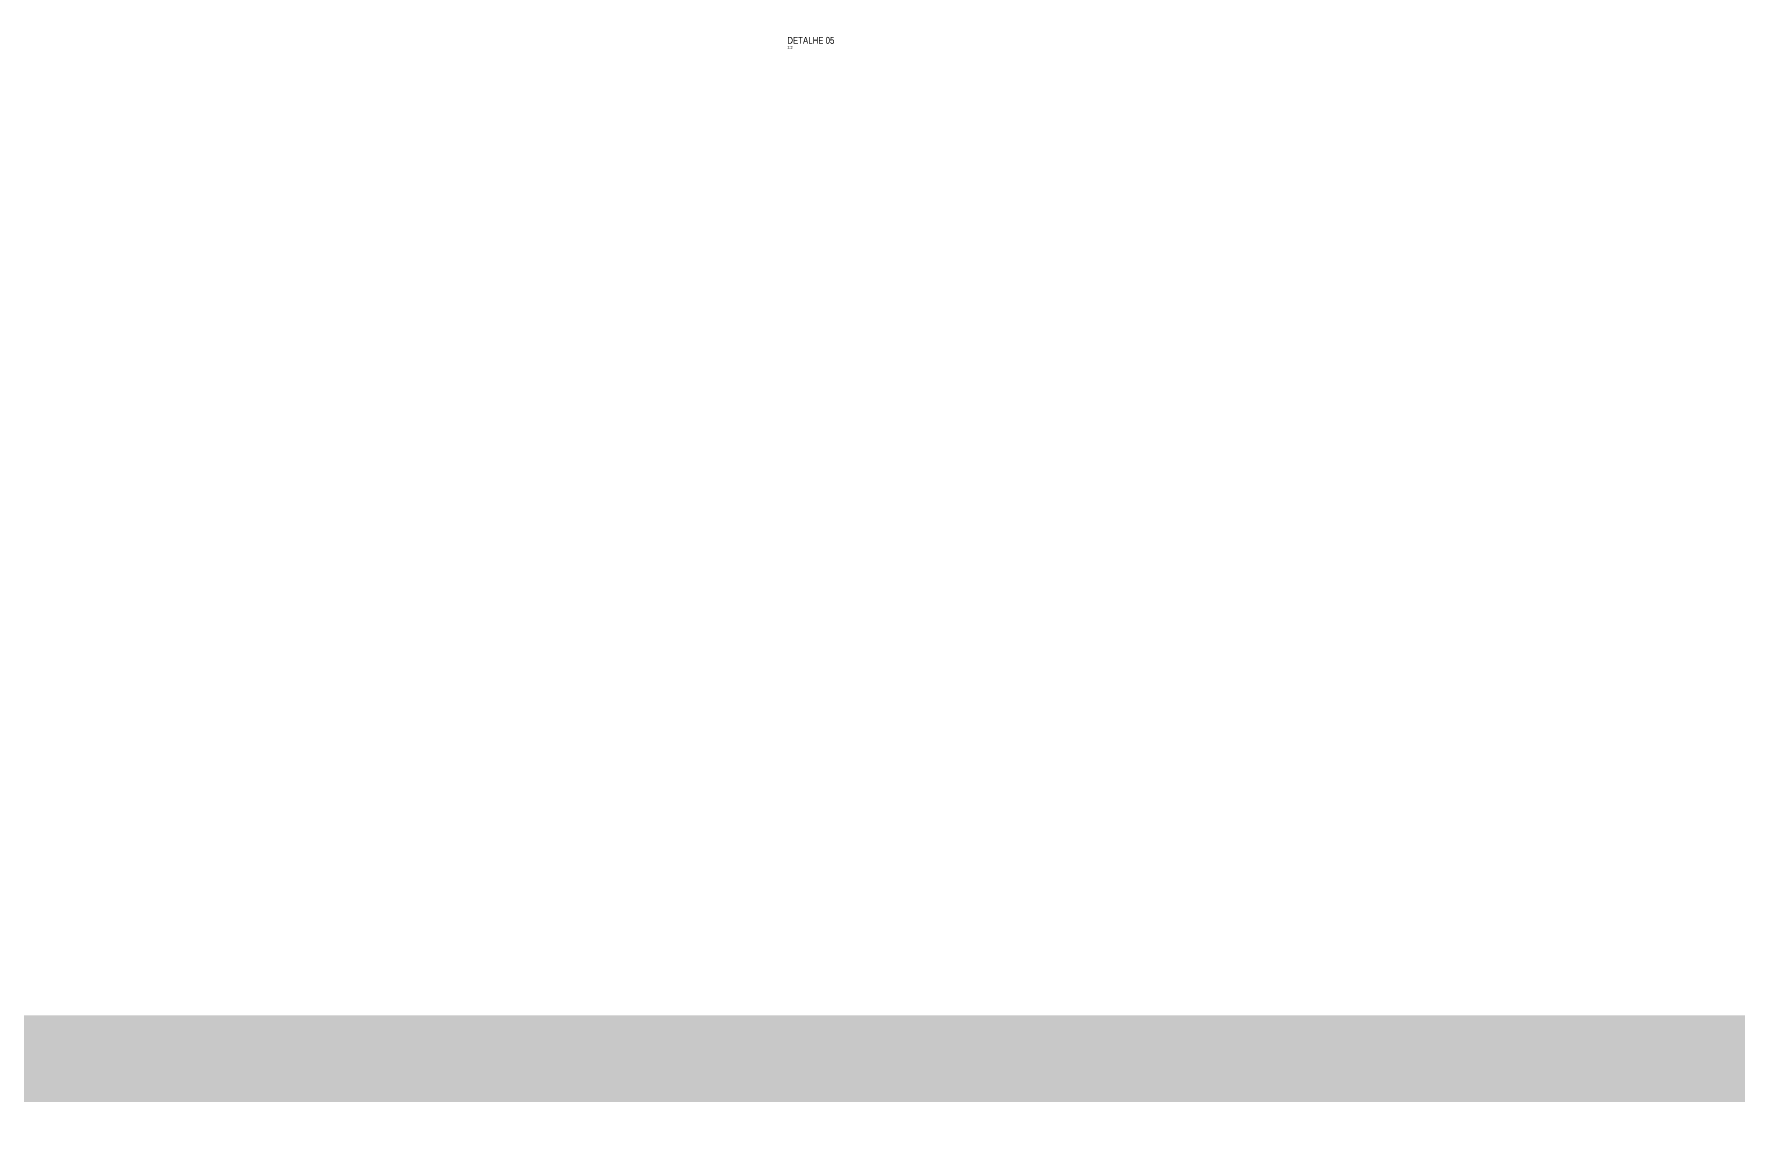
# Model space of a CAD drawing. Header units: millimetres. Extents: x -63251 to 507826, y 5339 to 217512.
# Drawn here: x 59039 to 61527, y 101688 to 103270 of the extents above; entities that cross this region are included whole.
import ezdxf
from ezdxf import colors
from ezdxf.entities.mleader import LeaderData, LeaderLine
from ezdxf.math import Vec2, Vec3

# ---------------------------------------------------------------- set-up
doc = ezdxf.new("R2010")
doc.units = ezdxf.units.MM
doc.layers.add('COTAS', color=9, linetype='Continuous')
doc.layers.add('TEXTO', color=105, linetype='Continuous')
doc.styles.add('1-1', font='arial.ttf', dxfattribs={"height": 0.2})
doc.styles.add('PADRÃO', font='arial.ttf')
doc.styles.add('TITULO', font='swissck.ttf')

msp = doc.modelspace()

# ---------------------------------------------------------------- texts
at = {"layer": 'TEXTO', "color": 1, "insert": (60140.82, 103255.318), "char_height": 10, "width": 220.061, "attachment_point": 7, "style": 'TITULO'}
msp.add_mtext('DETALHE 05', dxfattribs=at)
at = {"layer": 'TEXTO', "insert": (60140.82, 103252.118), "char_height": 4, "width": 48, "attachment_point": 1, "style": 'PADRÃO'}
msp.add_mtext('1:2', dxfattribs=at)

# ---------------------------------------------------------------- leaders
at = {"layer": 'COTAS'}
ml = msp.add_multileader_mtext('Standard', dxfattribs=at)
ml.set_content('{\\fArial|b1|i0|c0|p34;\\C10;ATENÇÃO PARKET!\\P}PAINÉIS E PORTA RIPADOS EM {\\fArial|b1|i0|c0|p34;CABREUVA BRANCA PREMIUM 18*5+5*900 À 2200mm}', color=105, style='1-1')
ml.set_leader_properties(color=256, linetype='ByLayer', lineweight=-1)
ml.build(insert=Vec2(0, 0))
ml.multileader.update_dxf_attribs({"text_left_attachment_type": 2, "text_right_attachment_type": 2, "dogleg_length": 0.36, "arrow_head_size": 15, "scale": 200})
ctx = ml.context
ctx.base_point, ctx.scale, ctx.char_height, ctx.arrow_head_size, ctx.landing_gap_size, ctx.plane_origin = Vec3(153743.103, 101688.381), 200, 40, 15, 10, Vec3(154452.713, 99661.828)
ctx.left_attachment, ctx.right_attachment, ctx.text_align_type = 2, 2, 2
notes = []
notes.append((ctx, [(0, (1, 1, 0), (154754.512, 101688.381), (-1, 0), 144.288, [(1, [(155842.302, 101688.381), (155803.301, 102274.189)], 0, [])])]))
ctx.mtext.insert, ctx.mtext.rotation, ctx.mtext.width, ctx.mtext.alignment, ctx.mtext.flow_direction = Vec3(154600.224, 101823.933), 6.28318531, 858.66662, 3, 5
ctx.mtext.has_bg_fill, ctx.mtext.bg_color, ctx.mtext.bg_scale_factor, ctx.mtext.bg_transparency, ctx.mtext.use_window_bg_color = 1, -1023410095, 1.25, 0, 0
for ctx, leaders in notes:
    for number, flags, end, landing, length, lines in leaders:
        leader = LeaderData()
        leader.index, (leader.has_last_leader_line, leader.has_dogleg_vector, leader.attachment_direction) = number, flags
        leader.last_leader_point, leader.dogleg_vector, leader.dogleg_length = Vec3(end), Vec3(landing), length
        for number, points, colour, breaks in lines:
            line = LeaderLine()
            line.index, line.vertices, line.color, line.breaks = number, Vec3.list(points), colors.encode_raw_color(colour), breaks
            leader.lines.append(line)
        ctx.leaders.append(leader)

# ---------------------------------------------------------------- next in the draw order: leaders
ml = msp.add_multileader_mtext('Standard', dxfattribs=at)
ml.set_content('{\\fArial|b1|i0|c0|p34;\\C10;ATENÇÃO PARKET!\\P}RODATETO COM LINHA DE SOMBRA DE 20 mm NO ENCONTRO COM O FORRO', color=105, style='1-1')
ml.set_leader_properties(color=256, linetype='ByLayer', lineweight=-1)
ml.build(insert=Vec2(0, 0))
ml.multileader.update_dxf_attribs({"text_left_attachment_type": 2, "text_right_attachment_type": 2, "dogleg_length": 0.36, "arrow_head_size": 15, "scale": 200})
ctx = ml.context
ctx.base_point, ctx.scale, ctx.char_height, ctx.arrow_head_size, ctx.landing_gap_size, ctx.plane_origin = Vec3(180960.922, 103379.728), 200, 40, 15, 10, Vec3(181558.418, 102996.898)
ctx.left_attachment, ctx.right_attachment, ctx.text_align_type = 2, 2, 2
notes = []
notes.append((ctx, [(0, (1, 1, 0), (181860.217, 103379.728), (-1, 0), 144.288, [(0, [(181860.217, 102384.953)], 0, [])])]))
ctx.mtext.insert, ctx.mtext.rotation, ctx.mtext.width, ctx.mtext.alignment, ctx.mtext.flow_direction = Vec3(181705.929, 103505.717), 6.28318531, 858.66662, 3, 5
ctx.mtext.has_bg_fill, ctx.mtext.bg_color, ctx.mtext.bg_scale_factor, ctx.mtext.bg_transparency, ctx.mtext.use_window_bg_color = 1, -1023410145, 1.25, 0, 0
for ctx, leaders in notes:
    for number, flags, end, landing, length, lines in leaders:
        leader = LeaderData()
        leader.index, (leader.has_last_leader_line, leader.has_dogleg_vector, leader.attachment_direction) = number, flags
        leader.last_leader_point, leader.dogleg_vector, leader.dogleg_length = Vec3(end), Vec3(landing), length
        for number, points, colour, breaks in lines:
            line = LeaderLine()
            line.index, line.vertices, line.color, line.breaks = number, Vec3.list(points), colors.encode_raw_color(colour), breaks
            leader.lines.append(line)
        ctx.leaders.append(leader)

doc.saveas('drawing.dxf')
